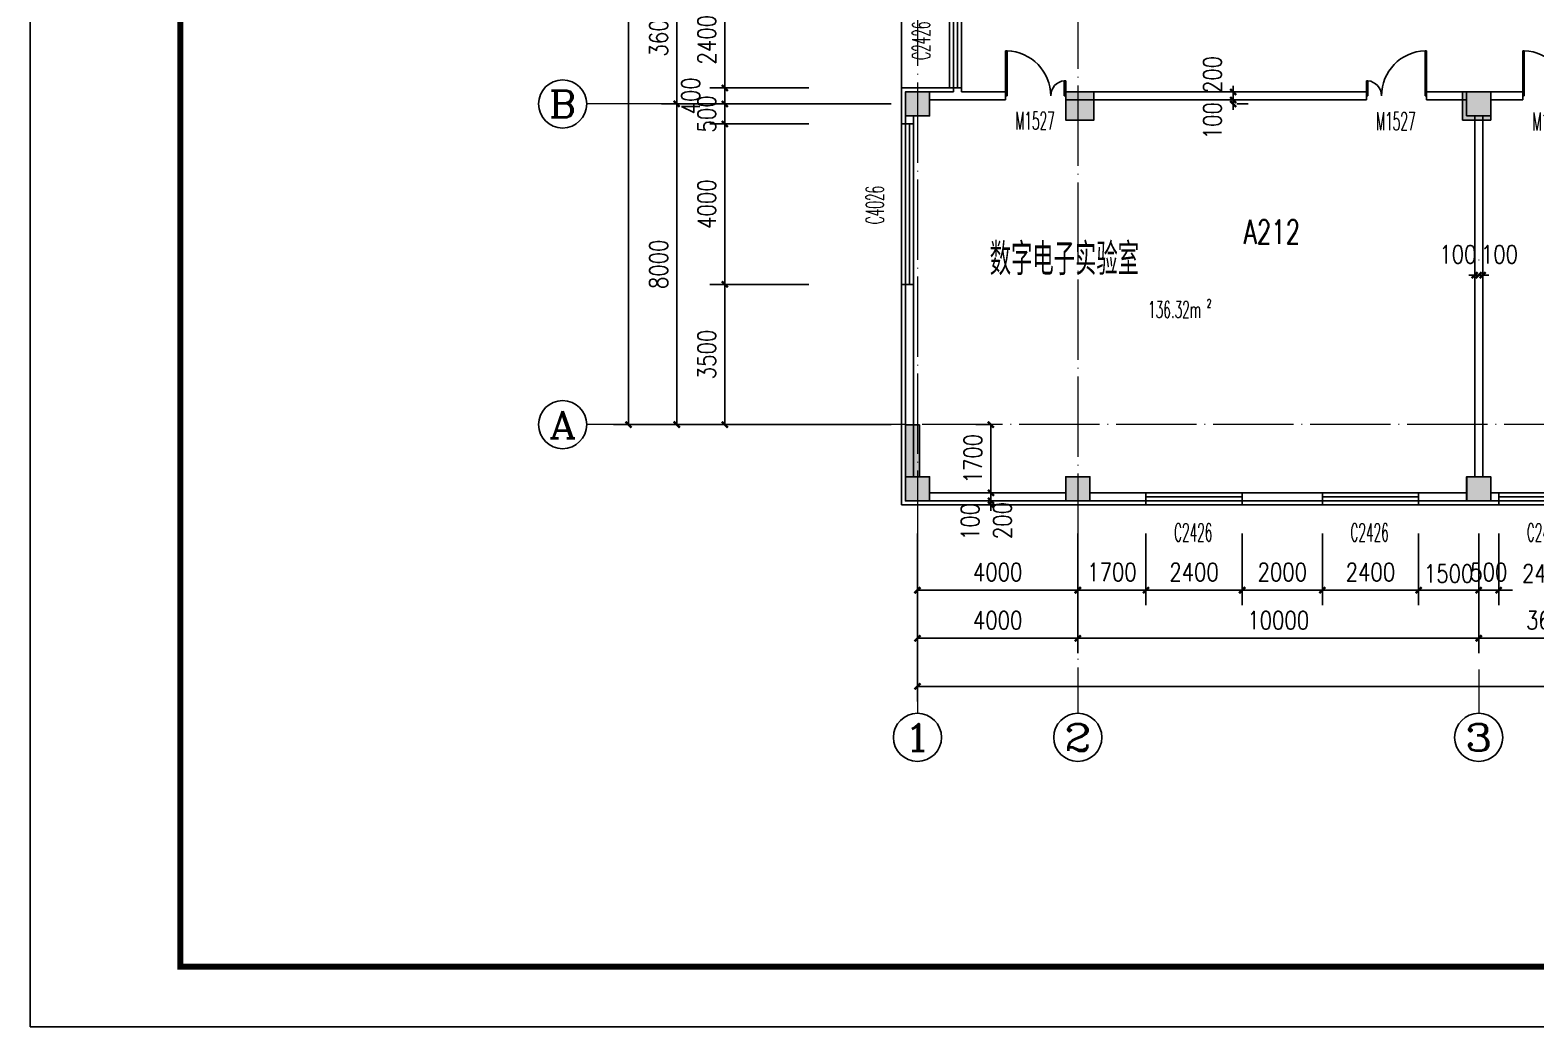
# Model space of a CAD drawing. Extents: x 1417642 to 3570900, y 124798 to 1191112.
# Drawn here: x 1417642 to 1455206, y 507748 to 532613 of the extents above; entities that cross this region are included whole.
import ezdxf
from ezdxf.enums import TextEntityAlignment as Align

# ---------------------------------------------------------------- set-up
doc = ezdxf.new("R2010")
doc.units = 0
doc.header["$LTSCALE"] = 1000
doc.header["$MEASUREMENT"] = 0
doc.linetypes.add('DOTE', pattern=[2.42, 2, -0.2, 0.02, -0.2])
doc.layers.get('0').update_dxf_attribs({"linetype": 'CONTINUOUS'})
doc.layers.get('Defpoints').update_dxf_attribs({"linetype": 'CONTINUOUS'})
for name, color, linetype in [('AXIS', 3, 'CONTINUOUS'), ('AXIS_TEXT', 7, 'CONTINUOUS'), ('colu', 2, 'CONTINUOUS'), ('COLUMN', 9, 'CONTINUOUS'), ('DOTE', 1, 'DOTE'), ('PUB_DIM', 3, 'CONTINUOUS'), ('PUB_HATCH', 8, 'CONTINUOUS'), ('PUB_TEXT', 40, 'CONTINUOUS'), ('PUB_TITLE', 4, 'CONTINUOUS'), ('SPACE', 7, 'CONTINUOUS'), ('SURFACE', 6, 'CONTINUOUS'), ('tiaozheng', 20, 'CONTINUOUS'), ('WALL', 4, 'CONTINUOUS'), ('WINDOW', 2, 'CONTINUOUS'), ('WINDOW_TEXT', 7, 'CONTINUOUS'), ('填充', 252, 'CONTINUOUS'), ('柱填充 @ 1', 8, 'CONTINUOUS'), ('立面造型', 40, 'CONTINUOUS')]:
    doc.layers.add(name, color=color, linetype=linetype)
doc.styles.add('_TCH_AXIS', font='COMPLEX', dxfattribs={"bigfont": 'GBCBIG'})
doc.styles.add('_TCH_SPACE', font='ROMANS', dxfattribs={"width": 0.7, "height": 5, "bigfont": 'Z'})
doc.styles.add('_TCH_WINDOW', font='ROMANS.shx', dxfattribs={"width": 0.7, "height": 400, "bigfont": 'Z.shx'})
doc.styles.add('DIM_FONT', font='SIMPLEX.shx', dxfattribs={"width": 0.8})
doc.styles.add('Z', font='ROMANS', dxfattribs={"width": 0.7, "bigfont": 'Z'})
doc.dimstyles.new('DIMN150', dxfattribs={"dimscale": 1.5, "dimtxt": 300, "dimasz": 100, "dimexe": 250, "dimexo": 300, "dimgap": 150, "dimtad": 1, "dimdec": 0, "dimzin": 0, "dimdsep": 46, "dimtxsty": 'DIM_FONT', "dimblk": 'ARCHTICK', "dimcen": 0.09, "dimdle": 1.5, "dimclrt": 7, "dimazin": 2, "dimtfac": 1, "dimtdec": 0, "dimtix": 1, "dimtmove": 2, "dimatfit": 3, "dimldrblk": 'ARCHTICK', "dimfxl": 1, "dimtolj": 1, "dimtzin": 0, "dimarcsym": 0})

# ---------------------------------------------------------------- blocks, each defined once
blk = doc.blocks.new('5873')
at = {"layer": '柱填充 @ 1', "ltscale": 1000}
for points in [[(1503628, 702485), (1504228, 702485), (1504228, 701885), (1503628, 701885)], [(1507628, 702485), (1508328, 702485), (1508328, 701785), (1507628, 701785)], [(1517528, 702485), (1518228, 702485), (1518228, 701785), (1517528, 701785)], [(1503628, 692885), (1504228, 692885), (1504228, 692285), (1503628, 692285)], [(1507628, 692885), (1508228, 692885), (1508228, 692285), (1507628, 692285)], [(1517628, 692885), (1518228, 692885), (1518228, 692285), (1517628, 692285)]]:
    blk.add_hatch(color=256, dxfattribs=at).paths.add_polyline_path(points)
h = blk.add_hatch(color=256, dxfattribs=at)
h.paths.add_polyline_path([(1503928, 694185), (1503628, 694185), (1503628, 692885), (1503928, 692885)])
h.paths.add_polyline_path([(1503978, 694185), (1503928, 694185), (1503928, 692885), (1503978, 692885)])
at = {"layer": 'colu', "ltscale": 1000}
for p, q in [((1503628, 692885), (1503628, 694185)), ((1503978, 694185), (1503628, 694185)), ((1503978, 692885), (1503978, 694185))]:
    blk.add_line(p, q, dxfattribs=at)
for points in [[(1503628, 702485), (1504228, 702485), (1504228, 701885), (1503628, 701885)], [(1507628, 702485), (1508328, 702485), (1508328, 701785), (1507628, 701785)], [(1517528, 702485), (1518228, 702485), (1518228, 701785), (1517528, 701785)], [(1503628, 692885), (1504228, 692885), (1504228, 692285), (1503628, 692285)], [(1507628, 692885), (1508228, 692885), (1508228, 692285), (1507628, 692285)], [(1517628, 692885), (1518228, 692885), (1518228, 692285), (1517628, 692285)]]:
    blk.add_lwpolyline(points, close=True, dxfattribs=at)
blk = doc.blocks.new('_ArchTick')
at = {"color": 0, "linetype": 'ByBlock', "const_width": 0.4}
blk.add_lwpolyline([(-0.5, -0.5), (0.5, 0.5)], dxfattribs=at)
blk = doc.blocks.new('*D2405')
at = {"layer": 'Defpoints', "color": 0}
for p in [(1441610, 522771), (1442032, 522771), (1442032, 521071)]:
    blk.add_point(p, dxfattribs=at)
at = {"layer": 'PUB_DIM', "color": 0, "lineweight": -2}
for p, q in [((1441582, 522771), (1441235, 522771)), ((1441610, 521069), (1441610, 522773)), ((1441582, 521071), (1441235, 521071))]:
    blk.add_line(p, q, dxfattribs=at)
at = {"layer": 'PUB_DIM', "color": 0, "lineweight": -2, "xscale": 150, "yscale": 150, "zscale": 150}
for p, rotation in [((1441610, 522771), 90), ((1441610, 521071), 270)]:
    blk.add_blockref('_ArchTick', p, dxfattribs=dict(at, rotation=rotation))
at = {"layer": 'PUB_DIM', "color": 7, "insert": (1441160, 521921), "char_height": 450, "attachment_point": 5, "rotation": 90, "style": 'DIM_FONT'}
blk.add_mtext('\\A1;1700', dxfattribs=at)
blk = doc.blocks.new('*D2406')
at = {"layer": 'Defpoints', "color": 0}
for p in [(1441610, 521071), (1442032, 521071), (1442032, 520871)]:
    blk.add_point(p, dxfattribs=at)
at = {"layer": 'PUB_DIM', "color": 0, "lineweight": -2}
for p, q in [((1441582, 521071), (1441235, 521071)), ((1441610, 521071), (1441610, 521221)), ((1441610, 520871), (1441610, 521071)), ((1441582, 520871), (1441235, 520871)), ((1441610, 520871), (1441610, 520721))]:
    blk.add_line(p, q, dxfattribs=at)
at = {"layer": 'PUB_DIM', "color": 0, "lineweight": -2, "xscale": 150, "yscale": 150, "zscale": 150}
for p, rotation in [((1441610, 521071), 270), ((1441610, 520871), 90)]:
    blk.add_blockref('_ArchTick', p, dxfattribs=dict(at, rotation=rotation))
at = {"layer": 'PUB_DIM', "color": 7, "insert": (1441898, 520377), "char_height": 450, "attachment_point": 5, "rotation": 90, "style": 'DIM_FONT'}
blk.add_mtext('\\A1;200', dxfattribs=at)
blk = doc.blocks.new('*D2407')
at = {"layer": 'Defpoints', "color": 0}
for p in [(1441610, 520871), (1442032, 520871), (1442032, 520771)]:
    blk.add_point(p, dxfattribs=at)
at = {"layer": 'PUB_DIM', "color": 0, "lineweight": -2}
for p, q in [((1441610, 520871), (1441610, 521021)), ((1441582, 520871), (1441235, 520871)), ((1441582, 520771), (1441235, 520771)), ((1441610, 520771), (1441610, 520871)), ((1441610, 520771), (1441610, 520621))]:
    blk.add_line(p, q, dxfattribs=at)
at = {"layer": 'PUB_DIM', "color": 0, "lineweight": -2, "xscale": 150, "yscale": 150, "zscale": 150}
for p, rotation in [((1441610, 520871), 270), ((1441610, 520771), 90)]:
    blk.add_blockref('_ArchTick', p, dxfattribs=dict(at, rotation=rotation))
at = {"layer": 'PUB_DIM', "color": 7, "insert": (1441092, 520353), "char_height": 450, "attachment_point": 5, "rotation": 90, "style": 'DIM_FONT'}
blk.add_mtext('\\A1;100', dxfattribs=at)
blk = doc.blocks.new('*D2410')
at = {"layer": 'Defpoints', "color": 0}
for p in [(1453779, 526431), (1453879, 526501), (1453879, 526431)]:
    blk.add_point(p, dxfattribs=at)
at = {"layer": 'PUB_DIM', "color": 0, "lineweight": -2}
for p, q in [((1453779, 526881), (1453779, 526876)), ((1453879, 526881), (1453879, 526876)), ((1453779, 526501), (1453629, 526501)), ((1453779, 526501), (1453879, 526501)), ((1453879, 526501), (1454029, 526501))]:
    blk.add_line(p, q, dxfattribs=at)
at = {"layer": 'PUB_DIM', "color": 0, "lineweight": -2, "xscale": 150, "yscale": 150, "zscale": 150}
blk.add_blockref('_ArchTick', (1453779, 526501), dxfattribs=at)
at = {"layer": 'PUB_DIM', "color": 0, "lineweight": -2, "xscale": 150, "yscale": 150, "zscale": 150, "rotation": 180}
blk.add_blockref('_ArchTick', (1453879, 526501), dxfattribs=at)
at = {"layer": 'PUB_DIM', "color": 7, "insert": (1454296, 527018), "char_height": 450, "attachment_point": 5, "style": 'DIM_FONT'}
blk.add_mtext('\\A1;100', dxfattribs=at)
blk = doc.blocks.new('*D2411')
at = {"layer": 'Defpoints', "color": 0}
for p in [(1453679, 526431), (1453779, 526501), (1453779, 526431)]:
    blk.add_point(p, dxfattribs=at)
at = {"layer": 'PUB_DIM', "color": 0, "lineweight": -2}
for p, q in [((1453679, 526881), (1453679, 526876)), ((1453779, 526881), (1453779, 526876)), ((1453679, 526501), (1453529, 526501)), ((1453679, 526501), (1453779, 526501)), ((1453779, 526501), (1453929, 526501))]:
    blk.add_line(p, q, dxfattribs=at)
at = {"layer": 'PUB_DIM', "color": 0, "lineweight": -2, "xscale": 150, "yscale": 150, "zscale": 150}
blk.add_blockref('_ArchTick', (1453679, 526501), dxfattribs=at)
at = {"layer": 'PUB_DIM', "color": 0, "lineweight": -2, "xscale": 150, "yscale": 150, "zscale": 150, "rotation": 180}
blk.add_blockref('_ArchTick', (1453779, 526501), dxfattribs=at)
at = {"layer": 'PUB_DIM', "color": 7, "insert": (1453261, 527018), "char_height": 450, "attachment_point": 5, "style": 'DIM_FONT'}
blk.add_mtext('\\A1;100', dxfattribs=at)
blk = doc.blocks.new('*D2412')
at = {"layer": 'Defpoints', "color": 0}
for p in [(1447294, 530871), (1447294, 530771), (1447654, 530871)]:
    blk.add_point(p, dxfattribs=at)
at = {"layer": 'PUB_DIM', "color": 0, "lineweight": -2}
for p, q in [((1447654, 530871), (1447654, 531021)), ((1447654, 530771), (1447654, 530871)), ((1447654, 530771), (1447654, 530621)), ((1447744, 530871), (1448029, 530871)), ((1447744, 530771), (1448029, 530771))]:
    blk.add_line(p, q, dxfattribs=at)
at = {"layer": 'PUB_DIM', "color": 0, "lineweight": -2, "xscale": 150, "yscale": 150, "zscale": 150}
for p, rotation in [((1447654, 530871), 270), ((1447654, 530771), 90)]:
    blk.add_blockref('_ArchTick', p, dxfattribs=dict(at, rotation=rotation))
at = {"layer": 'PUB_DIM', "color": 7, "insert": (1447137, 530353), "char_height": 450, "attachment_point": 5, "rotation": 90, "style": 'DIM_FONT'}
blk.add_mtext('\\A1;100', dxfattribs=at)
blk = doc.blocks.new('*D2413')
at = {"layer": 'Defpoints', "color": 0}
for p in [(1447294, 531071), (1447294, 530871), (1447654, 531071)]:
    blk.add_point(p, dxfattribs=at)
at = {"layer": 'PUB_DIM', "color": 0, "lineweight": -2}
for p, q in [((1447654, 531071), (1447654, 531221)), ((1447654, 530871), (1447654, 531071)), ((1447654, 530871), (1447654, 530721)), ((1447744, 531071), (1448029, 531071)), ((1447744, 530871), (1448029, 530871))]:
    blk.add_line(p, q, dxfattribs=at)
at = {"layer": 'PUB_DIM', "color": 0, "lineweight": -2, "xscale": 150, "yscale": 150, "zscale": 150}
for p, rotation in [((1447654, 531071), 270), ((1447654, 530871), 90)]:
    blk.add_blockref('_ArchTick', p, dxfattribs=dict(at, rotation=rotation))
at = {"layer": 'PUB_DIM', "color": 7, "insert": (1447137, 531504), "char_height": 450, "attachment_point": 5, "rotation": 90, "style": 'DIM_FONT'}
blk.add_mtext('\\A1;200', dxfattribs=at)
blk = doc.blocks.new('*D2781')
at = {"layer": 'AXIS', "color": 0, "lineweight": -2}
for p, q in [((1439779, 518764), (1439779, 515867)), ((1588579, 518764), (1588579, 515867)), ((1439776, 516242), (1588581, 516242))]:
    blk.add_line(p, q, dxfattribs=at)
at = {"layer": 'Defpoints', "color": 0}
for p in [(1439779, 519214), (1588579, 519214), (1588579, 516242)]:
    blk.add_point(p, dxfattribs=at)
at = {"layer": 'AXIS', "color": 0, "lineweight": -2, "xscale": 150, "yscale": 150, "zscale": 150, "rotation": 180}
blk.add_blockref('_ArchTick', (1439779, 516242), dxfattribs=at)
at = {"layer": 'AXIS', "color": 0, "lineweight": -2, "xscale": 150, "yscale": 150, "zscale": 150}
blk.add_blockref('_ArchTick', (1588579, 516242), dxfattribs=at)
at = {"layer": 'AXIS', "color": 7, "insert": (1514179, 516692), "char_height": 450, "attachment_point": 5, "style": 'DIM_FONT'}
blk.add_mtext('\\A1;148800', dxfattribs=at)
blk = doc.blocks.new('*D2782')
at = {"layer": 'AXIS', "color": 0, "lineweight": -2}
for p, q in [((1439779, 519748), (1439779, 517067)), ((1443779, 519748), (1443779, 517067)), ((1439776, 517442), (1443781, 517442))]:
    blk.add_line(p, q, dxfattribs=at)
at = {"layer": 'Defpoints', "color": 0}
for p in [(1439779, 520198), (1443779, 520198), (1443779, 517442)]:
    blk.add_point(p, dxfattribs=at)
at = {"layer": 'AXIS', "color": 0, "lineweight": -2, "xscale": 150, "yscale": 150, "zscale": 150, "rotation": 180}
blk.add_blockref('_ArchTick', (1439779, 517442), dxfattribs=at)
at = {"layer": 'AXIS', "color": 0, "lineweight": -2, "xscale": 150, "yscale": 150, "zscale": 150}
blk.add_blockref('_ArchTick', (1443779, 517442), dxfattribs=at)
at = {"layer": 'AXIS', "color": 7, "insert": (1441779, 517892), "char_height": 450, "attachment_point": 5, "style": 'DIM_FONT'}
blk.add_mtext('\\A1;4000', dxfattribs=at)
blk = doc.blocks.new('*D2783')
at = {"layer": 'AXIS', "color": 0, "lineweight": -2}
for p, q in [((1443779, 519748), (1443779, 517067)), ((1453779, 519748), (1453779, 517067)), ((1443776, 517442), (1453781, 517442))]:
    blk.add_line(p, q, dxfattribs=at)
at = {"layer": 'Defpoints', "color": 0}
for p in [(1443779, 520198), (1453779, 520198), (1453779, 517442)]:
    blk.add_point(p, dxfattribs=at)
at = {"layer": 'AXIS', "color": 0, "lineweight": -2, "xscale": 150, "yscale": 150, "zscale": 150, "rotation": 180}
blk.add_blockref('_ArchTick', (1443779, 517442), dxfattribs=at)
at = {"layer": 'AXIS', "color": 0, "lineweight": -2, "xscale": 150, "yscale": 150, "zscale": 150}
blk.add_blockref('_ArchTick', (1453779, 517442), dxfattribs=at)
at = {"layer": 'AXIS', "color": 7, "insert": (1448779, 517892), "char_height": 450, "attachment_point": 5, "style": 'DIM_FONT'}
blk.add_mtext('\\A1;10000', dxfattribs=at)
blk = doc.blocks.new('*D2784')
at = {"layer": 'AXIS', "color": 0, "lineweight": -2}
for p, q in [((1453779, 519748), (1453779, 517067)), ((1457379, 519748), (1457379, 517067)), ((1453776, 517442), (1457381, 517442))]:
    blk.add_line(p, q, dxfattribs=at)
at = {"layer": 'Defpoints', "color": 0}
for p in [(1453779, 520198), (1457379, 520198), (1457379, 517442)]:
    blk.add_point(p, dxfattribs=at)
at = {"layer": 'AXIS', "color": 0, "lineweight": -2, "xscale": 150, "yscale": 150, "zscale": 150, "rotation": 180}
blk.add_blockref('_ArchTick', (1453779, 517442), dxfattribs=at)
at = {"layer": 'AXIS', "color": 0, "lineweight": -2, "xscale": 150, "yscale": 150, "zscale": 150}
blk.add_blockref('_ArchTick', (1457379, 517442), dxfattribs=at)
at = {"layer": 'AXIS', "color": 7, "insert": (1455579, 517892), "char_height": 450, "attachment_point": 5, "style": 'DIM_FONT'}
blk.add_mtext('\\A1;3600', dxfattribs=at)
blk = doc.blocks.new('*D2823')
at = {"layer": 'Defpoints', "color": 0}
for p in [(1432572, 621371), (1436080, 621371), (1436080, 522771)]:
    blk.add_point(p, dxfattribs=at)
at = {"layer": 'PUB_DIM', "color": 0, "lineweight": -2}
for p, q in [((1435630, 621371), (1432197, 621371)), ((1432572, 522769), (1432572, 621373)), ((1435630, 522771), (1432197, 522771))]:
    blk.add_line(p, q, dxfattribs=at)
at = {"layer": 'PUB_DIM', "color": 0, "lineweight": -2, "xscale": 150, "yscale": 150, "zscale": 150}
for p, rotation in [((1432572, 621371), 90), ((1432572, 522771), 270)]:
    blk.add_blockref('_ArchTick', p, dxfattribs=dict(at, rotation=rotation))
at = {"layer": 'PUB_DIM', "color": 7, "insert": (1432122, 572071), "char_height": 450, "attachment_point": 5, "rotation": 90, "style": 'DIM_FONT'}
blk.add_mtext('\\A1;98600', dxfattribs=at)
blk = doc.blocks.new('*D2837')
at = {"layer": 'AXIS', "color": 0, "lineweight": -2}
for p, q in [((1439121, 534371), (1433397, 534371)), ((1433772, 530769), (1433772, 534373)), ((1439121, 530771), (1433397, 530771))]:
    blk.add_line(p, q, dxfattribs=at)
at = {"layer": 'Defpoints', "color": 0}
for p in [(1433772, 534371), (1439571, 534371), (1439571, 530771)]:
    blk.add_point(p, dxfattribs=at)
at = {"layer": 'AXIS', "color": 0, "lineweight": -2, "xscale": 150, "yscale": 150, "zscale": 150}
for p, rotation in [((1433772, 534371), 90), ((1433772, 530771), 270)]:
    blk.add_blockref('_ArchTick', p, dxfattribs=dict(at, rotation=rotation))
at = {"layer": 'AXIS', "color": 7, "insert": (1433322, 532571), "char_height": 450, "attachment_point": 5, "rotation": 90, "style": 'DIM_FONT'}
blk.add_mtext('\\A1;3600', dxfattribs=at)
blk = doc.blocks.new('*D2838')
at = {"layer": 'AXIS', "color": 0, "lineweight": -2}
for p, q in [((1439121, 530771), (1433397, 530771)), ((1433772, 522769), (1433772, 530773)), ((1439121, 522771), (1433397, 522771))]:
    blk.add_line(p, q, dxfattribs=at)
at = {"layer": 'Defpoints', "color": 0}
for p in [(1433772, 530771), (1439571, 530771), (1439571, 522771)]:
    blk.add_point(p, dxfattribs=at)
at = {"layer": 'AXIS', "color": 0, "lineweight": -2, "xscale": 150, "yscale": 150, "zscale": 150}
for p, rotation in [((1433772, 530771), 90), ((1433772, 522771), 270)]:
    blk.add_blockref('_ArchTick', p, dxfattribs=dict(at, rotation=rotation))
at = {"layer": 'AXIS', "color": 7, "insert": (1433322, 526771), "char_height": 450, "attachment_point": 5, "rotation": 90, "style": 'DIM_FONT'}
blk.add_mtext('\\A1;8000', dxfattribs=at)
blk = doc.blocks.new('*D2882')
at = {"layer": 'Defpoints', "color": 0}
for p in [(1434972, 533571), (1437521, 533571), (1437521, 531171)]:
    blk.add_point(p, dxfattribs=at)
at = {"layer": 'PUB_DIM', "color": 0, "lineweight": -2}
for p, q in [((1437071, 533571), (1434597, 533571)), ((1434972, 531169), (1434972, 533573)), ((1437071, 531171), (1434597, 531171))]:
    blk.add_line(p, q, dxfattribs=at)
at = {"layer": 'PUB_DIM', "color": 0, "lineweight": -2, "xscale": 150, "yscale": 150, "zscale": 150}
for p, rotation in [((1434972, 533571), 90), ((1434972, 531171), 270)]:
    blk.add_blockref('_ArchTick', p, dxfattribs=dict(at, rotation=rotation))
at = {"layer": 'PUB_DIM', "color": 7, "insert": (1434522, 532371), "char_height": 450, "attachment_point": 5, "rotation": 90, "style": 'DIM_FONT'}
blk.add_mtext('\\A1;2400', dxfattribs=at)
blk = doc.blocks.new('*D2883')
at = {"layer": 'Defpoints', "color": 0}
for p in [(1434972, 531171), (1437521, 531171), (1437521, 530771)]:
    blk.add_point(p, dxfattribs=at)
at = {"layer": 'PUB_DIM', "color": 0, "lineweight": -2}
for p, q in [((1437071, 531171), (1434597, 531171)), ((1434972, 531171), (1434972, 531321)), ((1434972, 530771), (1434972, 531171)), ((1437071, 530771), (1434597, 530771)), ((1434972, 530771), (1434972, 530621))]:
    blk.add_line(p, q, dxfattribs=at)
at = {"layer": 'PUB_DIM', "color": 0, "lineweight": -2, "xscale": 150, "yscale": 150, "zscale": 150}
for p, rotation in [((1434972, 531171), 270), ((1434972, 530771), 90)]:
    blk.add_blockref('_ArchTick', p, dxfattribs=dict(at, rotation=rotation))
at = {"layer": 'PUB_DIM', "color": 7, "insert": (1434121, 530971), "char_height": 450, "attachment_point": 5, "rotation": 90, "style": 'DIM_FONT'}
blk.add_mtext('\\A1;400', dxfattribs=at)
blk = doc.blocks.new('*D2884')
at = {"layer": 'Defpoints', "color": 0}
for p in [(1434972, 530771), (1437521, 530771), (1437521, 530271)]:
    blk.add_point(p, dxfattribs=at)
at = {"layer": 'PUB_DIM', "color": 0, "lineweight": -2}
for p, q in [((1437071, 530771), (1434597, 530771)), ((1434972, 530771), (1434972, 530921)), ((1434972, 530271), (1434972, 530771)), ((1437071, 530271), (1434597, 530271)), ((1434972, 530271), (1434972, 530121))]:
    blk.add_line(p, q, dxfattribs=at)
at = {"layer": 'PUB_DIM', "color": 0, "lineweight": -2, "xscale": 150, "yscale": 150, "zscale": 150}
for p, rotation in [((1434972, 530771), 270), ((1434972, 530271), 90)]:
    blk.add_blockref('_ArchTick', p, dxfattribs=dict(at, rotation=rotation))
at = {"layer": 'PUB_DIM', "color": 7, "insert": (1434522, 530521), "char_height": 450, "attachment_point": 5, "rotation": 90, "style": 'DIM_FONT'}
blk.add_mtext('\\A1;500', dxfattribs=at)
blk = doc.blocks.new('*D2885')
at = {"layer": 'Defpoints', "color": 0}
for p in [(1434972, 530271), (1437521, 530271), (1437521, 526271)]:
    blk.add_point(p, dxfattribs=at)
at = {"layer": 'PUB_DIM', "color": 0, "lineweight": -2}
for p, q in [((1437071, 530271), (1434597, 530271)), ((1434972, 526269), (1434972, 530273)), ((1437071, 526271), (1434597, 526271))]:
    blk.add_line(p, q, dxfattribs=at)
at = {"layer": 'PUB_DIM', "color": 0, "lineweight": -2, "xscale": 150, "yscale": 150, "zscale": 150}
for p, rotation in [((1434972, 530271), 90), ((1434972, 526271), 270)]:
    blk.add_blockref('_ArchTick', p, dxfattribs=dict(at, rotation=rotation))
at = {"layer": 'PUB_DIM', "color": 7, "insert": (1434522, 528271), "char_height": 450, "attachment_point": 5, "rotation": 90, "style": 'DIM_FONT'}
blk.add_mtext('\\A1;4000', dxfattribs=at)
blk = doc.blocks.new('*D2886')
at = {"layer": 'Defpoints', "color": 0}
for p in [(1434972, 526271), (1437521, 526271), (1437521, 522771)]:
    blk.add_point(p, dxfattribs=at)
at = {"layer": 'PUB_DIM', "color": 0, "lineweight": -2}
for p, q in [((1437071, 526271), (1434597, 526271)), ((1434972, 522769), (1434972, 526273)), ((1437071, 522771), (1434597, 522771))]:
    blk.add_line(p, q, dxfattribs=at)
at = {"layer": 'PUB_DIM', "color": 0, "lineweight": -2, "xscale": 150, "yscale": 150, "zscale": 150}
for p, rotation in [((1434972, 526271), 90), ((1434972, 522771), 270)]:
    blk.add_blockref('_ArchTick', p, dxfattribs=dict(at, rotation=rotation))
at = {"layer": 'PUB_DIM', "color": 7, "insert": (1434522, 524521), "char_height": 450, "attachment_point": 5, "rotation": 90, "style": 'DIM_FONT'}
blk.add_mtext('\\A1;3500', dxfattribs=at)
blk = doc.blocks.new('*D3014')
at = {"layer": 'Defpoints', "color": 0}
for p in [(1439779, 520502), (1443779, 520502), (1443779, 518642)]:
    blk.add_point(p, dxfattribs=at)
at = {"layer": 'PUB_DIM', "color": 0, "lineweight": -2}
for p, q in [((1439779, 520052), (1439779, 518267)), ((1443779, 520052), (1443779, 518267)), ((1439776, 518642), (1443781, 518642))]:
    blk.add_line(p, q, dxfattribs=at)
at = {"layer": 'PUB_DIM', "color": 0, "lineweight": -2, "xscale": 150, "yscale": 150, "zscale": 150, "rotation": 180}
blk.add_blockref('_ArchTick', (1439779, 518642), dxfattribs=at)
at = {"layer": 'PUB_DIM', "color": 0, "lineweight": -2, "xscale": 150, "yscale": 150, "zscale": 150}
blk.add_blockref('_ArchTick', (1443779, 518642), dxfattribs=at)
at = {"layer": 'PUB_DIM', "color": 7, "insert": (1441779, 519092), "char_height": 450, "attachment_point": 5, "style": 'DIM_FONT'}
blk.add_mtext('\\A1;4000', dxfattribs=at)
blk = doc.blocks.new('*D3015')
at = {"layer": 'Defpoints', "color": 0}
for p in [(1443779, 520502), (1445479, 520502), (1445479, 518642)]:
    blk.add_point(p, dxfattribs=at)
at = {"layer": 'PUB_DIM', "color": 0, "lineweight": -2}
for p, q in [((1443779, 520052), (1443779, 518267)), ((1445479, 520052), (1445479, 518267)), ((1443776, 518642), (1445481, 518642))]:
    blk.add_line(p, q, dxfattribs=at)
at = {"layer": 'PUB_DIM', "color": 0, "lineweight": -2, "xscale": 150, "yscale": 150, "zscale": 150, "rotation": 180}
blk.add_blockref('_ArchTick', (1443779, 518642), dxfattribs=at)
at = {"layer": 'PUB_DIM', "color": 0, "lineweight": -2, "xscale": 150, "yscale": 150, "zscale": 150}
blk.add_blockref('_ArchTick', (1445479, 518642), dxfattribs=at)
at = {"layer": 'PUB_DIM', "color": 7, "insert": (1444629, 519092), "char_height": 450, "attachment_point": 5, "style": 'DIM_FONT'}
blk.add_mtext('\\A1;1700', dxfattribs=at)
blk = doc.blocks.new('*D3016')
at = {"layer": 'Defpoints', "color": 0}
for p in [(1445479, 520502), (1447879, 520502), (1447879, 518642)]:
    blk.add_point(p, dxfattribs=at)
at = {"layer": 'PUB_DIM', "color": 0, "lineweight": -2}
for p, q in [((1445479, 520052), (1445479, 518267)), ((1447879, 520052), (1447879, 518267)), ((1445476, 518642), (1447881, 518642))]:
    blk.add_line(p, q, dxfattribs=at)
at = {"layer": 'PUB_DIM', "color": 0, "lineweight": -2, "xscale": 150, "yscale": 150, "zscale": 150, "rotation": 180}
blk.add_blockref('_ArchTick', (1445479, 518642), dxfattribs=at)
at = {"layer": 'PUB_DIM', "color": 0, "lineweight": -2, "xscale": 150, "yscale": 150, "zscale": 150}
blk.add_blockref('_ArchTick', (1447879, 518642), dxfattribs=at)
at = {"layer": 'PUB_DIM', "color": 7, "insert": (1446679, 519092), "char_height": 450, "attachment_point": 5, "style": 'DIM_FONT'}
blk.add_mtext('\\A1;2400', dxfattribs=at)
blk = doc.blocks.new('*D3017')
at = {"layer": 'Defpoints', "color": 0}
for p in [(1447879, 520502), (1449879, 520502), (1449879, 518642)]:
    blk.add_point(p, dxfattribs=at)
at = {"layer": 'PUB_DIM', "color": 0, "lineweight": -2}
for p, q in [((1447879, 520052), (1447879, 518267)), ((1449879, 520052), (1449879, 518267)), ((1447876, 518642), (1449881, 518642))]:
    blk.add_line(p, q, dxfattribs=at)
at = {"layer": 'PUB_DIM', "color": 0, "lineweight": -2, "xscale": 150, "yscale": 150, "zscale": 150, "rotation": 180}
blk.add_blockref('_ArchTick', (1447879, 518642), dxfattribs=at)
at = {"layer": 'PUB_DIM', "color": 0, "lineweight": -2, "xscale": 150, "yscale": 150, "zscale": 150}
blk.add_blockref('_ArchTick', (1449879, 518642), dxfattribs=at)
at = {"layer": 'PUB_DIM', "color": 7, "insert": (1448879, 519092), "char_height": 450, "attachment_point": 5, "style": 'DIM_FONT'}
blk.add_mtext('\\A1;2000', dxfattribs=at)
blk = doc.blocks.new('*D3018')
at = {"layer": 'Defpoints', "color": 0}
for p in [(1449879, 520502), (1452279, 520502), (1452279, 518642)]:
    blk.add_point(p, dxfattribs=at)
at = {"layer": 'PUB_DIM', "color": 0, "lineweight": -2}
for p, q in [((1449879, 520052), (1449879, 518267)), ((1452279, 520052), (1452279, 518267)), ((1449876, 518642), (1452281, 518642))]:
    blk.add_line(p, q, dxfattribs=at)
at = {"layer": 'PUB_DIM', "color": 0, "lineweight": -2, "xscale": 150, "yscale": 150, "zscale": 150, "rotation": 180}
blk.add_blockref('_ArchTick', (1449879, 518642), dxfattribs=at)
at = {"layer": 'PUB_DIM', "color": 0, "lineweight": -2, "xscale": 150, "yscale": 150, "zscale": 150}
blk.add_blockref('_ArchTick', (1452279, 518642), dxfattribs=at)
at = {"layer": 'PUB_DIM', "color": 7, "insert": (1451079, 519092), "char_height": 450, "attachment_point": 5, "style": 'DIM_FONT'}
blk.add_mtext('\\A1;2400', dxfattribs=at)
blk = doc.blocks.new('*D3019')
at = {"layer": 'Defpoints', "color": 0}
for p in [(1452279, 520502), (1453779, 520502), (1453779, 518642)]:
    blk.add_point(p, dxfattribs=at)
at = {"layer": 'PUB_DIM', "color": 0, "lineweight": -2}
for p, q in [((1452279, 520052), (1452279, 518267)), ((1453779, 520052), (1453779, 518267)), ((1452276, 518642), (1453781, 518642))]:
    blk.add_line(p, q, dxfattribs=at)
at = {"layer": 'PUB_DIM', "color": 0, "lineweight": -2, "xscale": 150, "yscale": 150, "zscale": 150, "rotation": 180}
blk.add_blockref('_ArchTick', (1452279, 518642), dxfattribs=at)
at = {"layer": 'PUB_DIM', "color": 0, "lineweight": -2, "xscale": 150, "yscale": 150, "zscale": 150}
blk.add_blockref('_ArchTick', (1453779, 518642), dxfattribs=at)
at = {"layer": 'PUB_DIM', "color": 7, "insert": (1453029, 519055), "char_height": 450, "attachment_point": 5, "style": 'DIM_FONT'}
blk.add_mtext('\\A1;1500', dxfattribs=at)
blk = doc.blocks.new('*D3020')
at = {"layer": 'Defpoints', "color": 0}
for p in [(1453779, 520502), (1454279, 520502), (1454279, 518642)]:
    blk.add_point(p, dxfattribs=at)
at = {"layer": 'PUB_DIM', "color": 0, "lineweight": -2}
for p, q in [((1453779, 520052), (1453779, 518267)), ((1454279, 520052), (1454279, 518267)), ((1453779, 518642), (1453629, 518642)), ((1453779, 518642), (1454279, 518642)), ((1454279, 518642), (1454429, 518642))]:
    blk.add_line(p, q, dxfattribs=at)
at = {"layer": 'PUB_DIM', "color": 0, "lineweight": -2, "xscale": 150, "yscale": 150, "zscale": 150}
blk.add_blockref('_ArchTick', (1453779, 518642), dxfattribs=at)
at = {"layer": 'PUB_DIM', "color": 0, "lineweight": -2, "xscale": 150, "yscale": 150, "zscale": 150, "rotation": 180}
blk.add_blockref('_ArchTick', (1454279, 518642), dxfattribs=at)
at = {"layer": 'PUB_DIM', "color": 7, "insert": (1454029, 519092), "char_height": 450, "attachment_point": 5, "style": 'DIM_FONT'}
blk.add_mtext('\\A1;500', dxfattribs=at)
blk = doc.blocks.new('*D3021')
at = {"layer": 'Defpoints', "color": 0}
for p in [(1454279, 520502), (1456679, 520502), (1456679, 518642)]:
    blk.add_point(p, dxfattribs=at)
at = {"layer": 'PUB_DIM', "color": 0, "lineweight": -2}
for p, q in [((1454279, 520052), (1454279, 518267)), ((1456679, 520052), (1456679, 518267)), ((1454276, 518642), (1454619, 518642)), ((1456681, 518642), (1456338, 518642))]:
    blk.add_line(p, q, dxfattribs=at)
at = {"layer": 'PUB_DIM', "color": 0, "lineweight": -2, "xscale": 150, "yscale": 150, "zscale": 150, "rotation": 180}
blk.add_blockref('_ArchTick', (1454279, 518642), dxfattribs=at)
at = {"layer": 'PUB_DIM', "color": 0, "lineweight": -2, "xscale": 150, "yscale": 150, "zscale": 150}
blk.add_blockref('_ArchTick', (1456679, 518642), dxfattribs=at)
at = {"layer": 'PUB_DIM', "color": 7, "insert": (1455479, 519060), "char_height": 450, "attachment_point": 5, "style": 'DIM_FONT'}
blk.add_mtext('\\A1;2400', dxfattribs=at)
blk = doc.blocks.new('_FZH')
blk.add_lwpolyline([(-0.5, -0.5), (0.5, -0.5), (0.5, 0.5), (-0.5, 0.5)], close=True)
at = {"layer": 'PUB_HATCH'}
blk.add_solid([(-0.5, -0.5), (0.5, -0.5), (-0.5, 0.5), (0.5, 0.5)], dxfattribs=at)
blk = doc.blocks.new('$DorLib2D$00000225')
at = {"color": 0}
for p, q in [((0.475, -0.001), (0.475, 0.752)), ((0.475, 0.752), (0.5, 0.752)), ((0.5, -0.001), (0.5, 0.752)), ((-0.5, 0), (-0.5, 0.252)), ((-0.475, 0.252), (-0.5, 0.252)), ((-0.475, 0), (-0.475, 0.252)), ((-0.475, 0), (-0.5, 0)), ((0.475, -0.001), (0.5, -0.001))]:
    blk.add_line(p, q, dxfattribs=at)
for centre, radius, start, end in [((0.505, -0.002), 0.755, 92.2493, 179.7238), ((-0.501, 0.003), 0.251, 359.7899, 84.0974)]:
    blk.add_arc(centre, radius, start, end, dxfattribs=at)
blk = doc.blocks.new('$TCHSYS$WIN2D')
for p, q in [((-0.5, 0.5), (0.5, 0.5)), ((-0.5, 0.5), (-0.5, -0.5)), ((0.5, 0.5), (0.5, -0.5)), ((0.5, 0.1667), (-0.5, 0.1667)), ((0.5, -0.1667), (-0.5, -0.1667)), ((-0.5, -0.5), (0.5, -0.5))]:
    blk.add_line(p, q)

msp = doc.modelspace()

# ---------------------------------------------------------------- linework, layer by layer
at = {"color": 6, "lineweight": 0, "elevation": 0}
msp.add_lwpolyline([(1440578.7, 520770.9), (1439378.7, 520770.9)], dxfattribs=at)
at = {"layer": 'AXIS', "lineweight": 0}
for p, q in [((1437375.8, 530770.9, 0), (1431527.3, 530770.9, 0)), ((1437375.8, 522770.9, 0), (1431527.3, 522770.9, 0)), ((1439778.7, 516666.9, 0), (1439778.7, 515570.4, 0)), ((1443778.7, 516666.9, 0), (1443778.7, 515570.4, 0)), ((1453778.7, 516666.9, 0), (1453778.7, 515570.4, 0))]:
    msp.add_line(p, q, dxfattribs=at)
at = {"layer": 'AXIS'}
for centre in [(1430927.3, 530770.9), (1430927.3, 522770.9), (1439778.7, 514970.4), (1443778.7, 514970.4), (1453778.7, 514970.4)]:
    msp.add_circle(centre, 600, dxfattribs=at)
at = {"layer": 'DOTE', "lineweight": 0, "elevation": 0}
for points in [[(1439778.7, 625685.4), (1439778.7, 515570.4)], [(1443778.7, 625610.7), (1443778.7, 515570.4)], [(1594356.4, 522770.9), (1432052.3, 522770.9)]]:
    msp.add_lwpolyline(points, dxfattribs=at)
at = {"layer": 'PUB_TITLE'}
msp.add_lwpolyline([(1417642.3, 507748.4), (1618342.3, 507748.4), (1618342.3, 633898.4), (1417642.3, 633898.4)], close=True, dxfattribs=at)
at = {"layer": 'PUB_TITLE', "const_width": 150}
msp.add_lwpolyline([(1421392.3, 509248.4), (1616842.3, 509248.4), (1616842.3, 632398.4), (1421392.3, 632398.4)], close=True, dxfattribs=at)
at = {"layer": 'SURFACE'}
for p, q in [((1439378.7, 530270.9), (1439378.7, 531170.9)), ((1439378.7, 531170.9), (1440578.7, 531170.9)), ((1439378.7, 530270.9), (1439478.7, 530270.9)), ((1439378.7, 526270.9), (1439478.7, 526270.9)), ((1439378.7, 520770.9), (1439378.7, 526270.9)), ((1439378.7, 520770.9), (1443778.7, 520770.9)), ((1443778.7, 520770.9), (1445478.7, 520770.9)), ((1445478.7, 520770.9), (1445478.7, 520870.9)), ((1447878.7, 520770.9), (1447878.7, 520870.9)), ((1447878.7, 520770.9), (1449878.7, 520770.9)), ((1449878.7, 520770.9), (1449878.7, 520870.9)), ((1452278.7, 520770.9), (1452278.7, 520870.9)), ((1452278.7, 520770.9), (1453778.7, 520770.9)), ((1453778.7, 520770.9), (1454278.7, 520770.9)), ((1454278.7, 520770.9), (1454278.7, 520870.9))]:
    msp.add_line(p, q, dxfattribs=at)
at = {"layer": 'WALL'}
for p, q in [((1440878.7, 531170.9), (1440678.7, 531170.9)), ((1440678.7, 531170.9), (1440678.7, 531070.9)), ((1440878.7, 531070.9), (1440878.7, 531170.9)), ((1440078.7, 531070.9), (1440678.7, 531070.9)), ((1440078.7, 530870.9), (1440778.7, 530870.9)), ((1440778.7, 530870.9), (1441978.7, 530870.9)), ((1441978.7, 531070.9), (1440878.7, 531070.9)), ((1441978.7, 530870.9), (1441978.7, 531070.9)), ((1450978.7, 531070.9), (1443478.7, 531070.9)), ((1443478.7, 531070.9), (1443478.7, 530870.9)), ((1443478.7, 530870.9), (1450978.7, 530870.9)), ((1450978.7, 530870.9), (1450978.7, 531070.9)), ((1453478.7, 531070.9), (1452478.7, 531070.9)), ((1452478.7, 531070.9), (1452478.7, 530870.9)), ((1452478.7, 530870.9), (1453478.7, 530870.9)), ((1454878.7, 531070.9), (1454078.7, 531070.9)), ((1454078.7, 530870.9), (1454878.7, 530870.9)), ((1454878.7, 530870.9), (1454878.7, 531070.9)), ((1439478.7, 530470.9), (1439478.7, 530270.9)), ((1439678.7, 530270.9), (1439678.7, 530470.9)), ((1453678.7, 530470.9), (1453678.7, 521470.9)), ((1453878.7, 530470.9), (1453878.7, 521470.9)), ((1439478.7, 530270.9), (1439678.7, 530270.9)), ((1439678.7, 526270.9), (1439478.7, 526270.9)), ((1439478.7, 526270.9), (1439478.7, 521470.9)), ((1439678.7, 521470.9), (1439678.7, 526270.9)), ((1440078.7, 521070.9), (1443478.7, 521070.9)), ((1445478.7, 521070.9), (1444078.7, 521070.9)), ((1445478.7, 520870.9), (1445478.7, 521070.9)), ((1449878.7, 521070.9), (1447878.7, 521070.9)), ((1447878.7, 521070.9), (1447878.7, 520870.9)), ((1449878.7, 520870.9), (1449878.7, 521070.9)), ((1453478.7, 521070.9), (1452278.7, 521070.9)), ((1452278.7, 521070.9), (1452278.7, 520870.9)), ((1454278.7, 521070.9), (1454078.7, 521070.9)), ((1454278.7, 520870.9), (1454278.7, 521070.9)), ((1440078.7, 520870.9), (1443478.7, 520870.9)), ((1444078.7, 520870.9), (1445478.7, 520870.9)), ((1447878.7, 520870.9), (1449878.7, 520870.9)), ((1452278.7, 520870.9), (1453478.7, 520870.9)), ((1454078.7, 520870.9), (1454278.7, 520870.9))]:
    msp.add_line(p, q, dxfattribs=at)
at = {"layer": '立面造型'}
msp.add_line((1439378.7, 541870.9, 0), (1439378.7, 531170.9, 0), dxfattribs=at)

# ---------------------------------------------------------------- block references
at = {"layer": 'COLUMN', "lineweight": 0, "xscale": 600, "yscale": 600, "zscale": 600}
for p in [(1439778.7, 530770.9, 0), (1453778.7, 530770.9, 0), (1439778.7, 521170.9, 0), (1443778.7, 521170.9, 0), (1453778.7, 521170.9, 0)]:
    msp.add_blockref('_FZH', p, dxfattribs=at)
at = {"layer": 'tiaozheng'}
msp.add_blockref('5873', (-64148.9, -171414.5, 0), dxfattribs=at)
at = {"layer": 'WINDOW', "color": 2}
ref = msp.add_blockref('$TCHSYS$WIN2D', (1440728.7, 532370.9), dxfattribs=dict(at, xscale=2400, yscale=300, zscale=2400, rotation=90))
ref.add_attrib('A', 'C2426', (1440093.1, 531872.1), dxfattribs={"layer": 'WINDOW_TEXT', "color": 2, "height": 446.25, "rotation": 90, "style": '_TCH_WINDOW', "width": 0.494118})
at = {"layer": 'WINDOW', "lineweight": 0}
ref = msp.add_blockref('$DorLib2D$00000225', (1442728.7, 530970.9), dxfattribs=dict(at, xscale=-1500, yscale=1500, zscale=-1500))
ref.add_attrib('A', 'M1527', (1442219.4, 530131), dxfattribs={"layer": 'WINDOW_TEXT', "lineweight": 0, "height": 446.25, "style": '_TCH_WINDOW', "width": 0.494118})
ref = msp.add_blockref('$DorLib2D$00000225', (1451728.7, 530970.9), dxfattribs=dict(at, xscale=1500, yscale=1500, zscale=1500))
ref.add_attrib('A', 'M1527', (1451219.4, 530115.9), dxfattribs={"layer": 'WINDOW_TEXT', "lineweight": 0, "height": 446.25, "style": '_TCH_WINDOW', "width": 0.494118})
ref = msp.add_blockref('$DorLib2D$00000225', (1455628.7, 530970.9), dxfattribs=dict(at, xscale=-1500, yscale=1500, zscale=-1500))
ref.add_attrib('A', 'M1527', (1455119.4, 530107.6), dxfattribs={"layer": 'WINDOW_TEXT', "lineweight": 0, "height": 446.25, "style": '_TCH_WINDOW', "width": 0.494118})
at = {"layer": 'WINDOW', "color": 2}
ref = msp.add_blockref('$TCHSYS$WIN2D', (1439528.7, 528270.9), dxfattribs=dict(at, xscale=4000, yscale=300, zscale=4000, rotation=90))
ref.add_attrib('A', 'C4026', (1438937.6, 527772.1), dxfattribs={"layer": 'WINDOW_TEXT', "color": 2, "height": 446.25, "rotation": 90, "style": '_TCH_WINDOW', "width": 0.494118})
ref = msp.add_blockref('$TCHSYS$WIN2D', (1446678.7, 520920.9), dxfattribs=dict(at, xscale=2400, yscale=300, zscale=2400, rotation=359.9999999999997))
ref.add_attrib('A', 'C2426', (1446179.9, 519860.3), dxfattribs={"layer": 'WINDOW_TEXT', "color": 2, "height": 446.25, "style": '_TCH_WINDOW', "width": 0.494118})
ref = msp.add_blockref('$TCHSYS$WIN2D', (1451078.7, 520920.9), dxfattribs=dict(at, xscale=2400, yscale=300, zscale=2400, rotation=359.9999999999997))
ref.add_attrib('A', 'C2426', (1450579.9, 519860.3), dxfattribs={"layer": 'WINDOW_TEXT', "color": 2, "height": 446.25, "style": '_TCH_WINDOW', "width": 0.494118})
ref = msp.add_blockref('$TCHSYS$WIN2D', (1455478.7, 520920.9), dxfattribs=dict(at, xscale=2400, yscale=300, zscale=2400))
ref.add_attrib('A', 'C2426', (1454979.9, 519860.3), dxfattribs={"layer": 'WINDOW_TEXT', "color": 2, "height": 446.25, "style": '_TCH_WINDOW', "width": 0.494118})

# ---------------------------------------------------------------- texts
at = {"layer": 'AXIS_TEXT', "style": '_TCH_AXIS'}
for s, width, p, p2 in [('B', 1.235294, (1430587.9, 530431.5), (1431266.8, 530431.5)), ('A', 1.166667, (1430587.9, 522431.5), (1431266.8, 522431.5)), ('1', 2.333333, (1439439.3, 514630.9), (1440118.1, 514630.9)), ('2', 1.5, (1443439.3, 514630.9), (1444118.1, 514630.9)), ('3', 1.5, (1453439.3, 514630.9), (1454118.1, 514630.9))]:
    msp.add_text(s, height=678.8, dxfattribs=dict(at, width=width)).set_placement(p, p2, align=Align.FIT)
at = {"layer": 'PUB_TEXT', "color": 1, "lineweight": 60, "style": 'Z', "width": 0.7}
msp.add_text('A212', height=600, dxfattribs=at).set_placement((1447920.2, 527278.6))
at = {"layer": 'SPACE', "style": '_TCH_SPACE', "width": 0.525}
for s, height, p in [('2', 210, (1447001.7, 525694.5, 0)), ('136.32m', 420, (1445531.7, 525432, 0))]:
    msp.add_text(s, height=height, dxfattribs=at).set_placement(p)
at = {"layer": '填充', "insert": (1441581, 527299.7), "char_height": 800, "width": 4581.487, "attachment_point": 1, "style": '_TCH_WINDOW'}
msp.add_mtext('{\\C2;数字电子实验室}', dxfattribs=at)

# ---------------------------------------------------------------- dimensions: what is measured, and where the dimension line sits
at = {"layer": 'AXIS'}
for p1, p2, distance, picture, middle in [((1439571.2, 530770.9), (1439571.2, 534370.9), 5799, '*D2837', (1433322.3, 532570.9)), ((1439571.2, 522770.9), (1439571.2, 530770.9), 5799, '*D2838', (1433322.3, 526770.9)), ((1439778.7, 520198), (1443778.7, 520198), -2756.1, '*D2782', (1441778.7, 517891.9)), ((1443778.7, 520198), (1453778.7, 520198), -2756.1, '*D2783', (1448778.7, 517891.9)), ((1453778.7, 520198), (1457378.7, 520198), -2756.1, '*D2784', (1455578.7, 517891.9)), ((1439778.7, 519214.1), (1588578.7, 519214.1), -2972.2, '*D2781', (1514178.7, 516691.9))]:
    dim = msp.add_aligned_dim(p1=p1, p2=p2, distance=distance, dimstyle='DIMN150', dxfattribs=at)
    dim.commit()
    dim.dimension.update_dxf_attribs({"geometry": picture, "text_midpoint": middle})
at = {"layer": 'PUB_DIM'}
for p1, p2, distance, picture, middle in [((1436079.6, 522770.9), (1436079.6, 621370.9), 3507.3, '*D2823', (1432122.3, 572070.9)), ((1437521.3, 531170.9), (1437521.3, 533570.9), 2549, '*D2882', (1434522.3, 532370.9)), ((1437521.3, 530270.9), (1437521.3, 530770.9), 2549, '*D2884', (1434522.3, 530520.9)), ((1437521.3, 526270.9), (1437521.3, 530270.9), 2549, '*D2885', (1434522.3, 528270.9)), ((1437521.3, 522770.9), (1437521.3, 526270.9), 2549, '*D2886', (1434522.3, 524520.9)), ((1442032.1, 521070.9), (1442032.1, 522770.9), 422.3, '*D2405', (1441159.8, 521920.9)), ((1439778.7, 520501.7), (1443778.7, 520501.7), -1859.8, '*D3014', (1441778.7, 519091.9)), ((1443778.7, 520501.7), (1445478.7, 520501.7), -1859.8, '*D3015', (1444628.7, 519091.9)), ((1445478.7, 520501.7), (1447878.7, 520501.7), -1859.8, '*D3016', (1446678.7, 519091.9)), ((1447878.7, 520501.7), (1449878.7, 520501.7), -1859.8, '*D3017', (1448878.7, 519091.9)), ((1449878.7, 520501.7), (1452278.7, 520501.7), -1859.8, '*D3018', (1451078.7, 519091.9)), ((1453778.7, 520501.7), (1454278.7, 520501.7), -1859.8, '*D3020', (1454028.7, 519091.9))]:
    dim = msp.add_aligned_dim(p1=p1, p2=p2, distance=distance, dimstyle='DIMN150', dxfattribs=at)
    dim.commit()
    dim.dimension.update_dxf_attribs({"geometry": picture, "text_midpoint": middle})
for base, p1, p2, angle, picture, middle in [((1447654.4, 531070.9), (1447294.3, 530870.9), (1447294.3, 531070.9), 90, '*D2413', (1447136.9, 531504.4)), ((1434972.3, 531170.9), (1437521.3, 530770.9), (1437521.3, 531170.9), 90, '*D2883', (1434121, 530970.9)), ((1447654.4, 530870.9), (1447294.3, 530770.9), (1447294.3, 530870.9), 90, '*D2412', (1447136.9, 530353.1)), ((1453778.7, 526500.6), (1453678.7, 526431), (1453778.7, 526431), 0, '*D2411', (1453260.9, 527018.1)), ((1453878.7, 526500.6), (1453778.7, 526431), (1453878.7, 526431), 0, '*D2410', (1454296.4, 527018.1)), ((1441609.8, 520870.9), (1442032.1, 520770.9), (1442032.1, 520870.9), 90, '*D2407', (1441092.3, 520353.1)), ((1441609.8, 521070.9), (1442032.1, 520870.9), (1442032.1, 521070.9), 90, '*D2406', (1441897.6, 520377.3)), ((1453778.7, 518641.9), (1452278.7, 520501.7), (1453778.7, 520501.7), 0, '*D3019', (1453028.7, 519055)), ((1456678.7, 518641.9), (1454278.7, 520501.7), (1456678.7, 520501.7), 0, '*D3021', (1455478.7, 519060.1))]:
    dim = msp.add_linear_dim(base=base, p1=p1, p2=p2, angle=angle, dimstyle='DIMN150', dxfattribs=at)
    dim.commit()
    dim.dimension.update_dxf_attribs({"geometry": picture, "text_midpoint": middle, "dimtype": 129})

doc.saveas('drawing.dxf')
